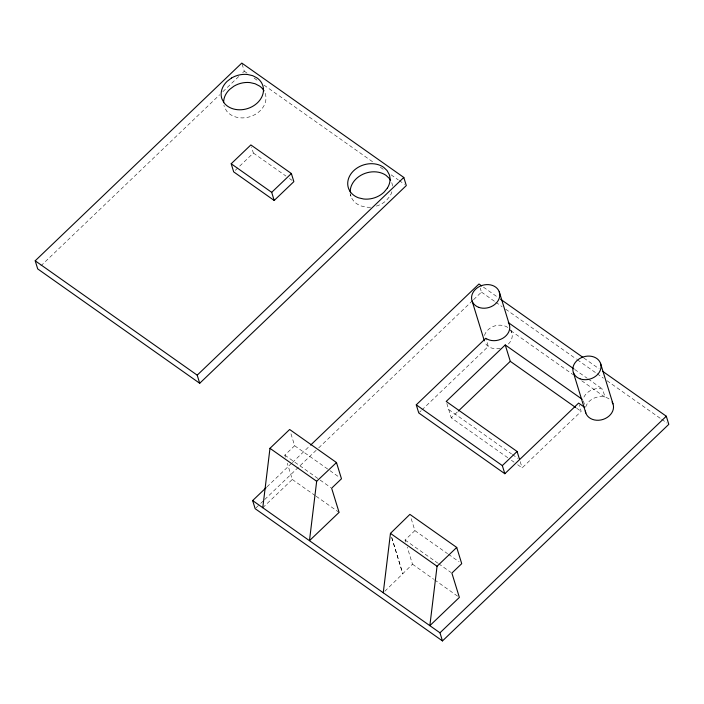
<?xml version="1.0" encoding="UTF-8"?>
<svg xmlns="http://www.w3.org/2000/svg" width="704" height="704" viewBox="0 0 704 704"><rect width="100%" height="100%" fill="white"/><g stroke="black" fill="none" stroke-linecap="round" stroke-linejoin="round"><path stroke-width="0.53" stroke-dasharray="3.52 2.64" d="M40.876 265.866L219.666 94.767M222.842 91.722L238.735 76.516M242.704 72.714L244.297 71.192L241.798 63.078M235.259 170.368L253.361 153.041L251.495 146.96M285.428 457.16L284.803 455.136L294.642 445.72L290.585 432.538M266.948 486.886L291.562 463.329M292.362 462.572L309.83 445.852M255.939 507.918L259.917 504.117M260.709 503.36L263.886 500.324M264.678 499.558L317.882 448.65M318.683 447.885L472.745 300.467M473.537 299.702L481.474 292.107L480.225 288.05M262.777 507.716L292.292 479.468L287.302 463.25M419.549 412.192L421.133 410.687M421.925 409.93L488.312 346.394L485.813 338.281M507.778 457.732L451.255 417.833L457.547 411.805M405.671 542.036L405.046 540.021L414.885 530.605L410.52 516.402M384.833 591.254L412.491 564.203L407.22 547.07M517.642 464.702L522.13 467.87L581.161 411.374L579.251 405.17M581.724 380.758L605.07 397.241L602.571 389.127L600.371 388.617A14.335 11.554 -17.1 0 0 583.572 397.848M292.292 479.468L315.242 495.616M316.122 496.241L339.082 512.38M244.297 71.192L246.981 73.093M254.144 78.144L257.726 80.67M263.991 85.096L374.088 162.818M380.354 167.235L384.824 170.394M391.09 174.821L398.253 179.872M399.15 180.506L404.518 184.298M483.463 287.153L497.798 297.282M583.845 358.019L599.086 368.782M481.474 292.107L494.921 301.594M495.818 302.227L502.093 306.654M505.674 309.188L576.479 359.172M577.377 359.806L596.2 373.094M597.098 373.727L603.372 378.154M606.954 380.688L660.73 418.651M661.628 419.285L667.005 423.078M574.737 369.477L587.312 378.347M588.21 378.981L602.571 389.127M510.796 330.678L572.748 374.422M253.361 153.041L285.938 176.044M289.467 178.526L292.107 180.391M576.673 408.214L581.161 411.374M448.703 409.552L511.509 453.886M512.406 454.52L517.792 458.322M511.368 460.266L514.061 462.167M294.642 445.72L329.102 470.043M329.991 470.668L339.706 477.532M414.885 530.605L447.577 553.678M448.466 554.303L459.07 561.792M284.803 455.136L319.264 479.459M320.153 480.084L330.757 487.573M405.046 540.021L437.738 563.094M438.627 563.719L450.991 572.458M412.491 564.203L433.717 579.242M434.597 579.867L457.6 596.165M510.277 329.736L511.738 332.402A14.335 11.554 -17.1 0 1 506.158 345.831M583.387 400.919L584.637 404.967M511.113 330.37L511.738 332.402M520.221 461.657L522.13 467.87M446.838 403.471L451.255 417.833M350.064 193.354L350.997 196.398M391.732 537.53L402.934 573.936M391.706 537.504L402.653 573.619M585.719 406.974A14.335 11.554 -17.1 0 1 602.862 396.73L606.285 397.514A14.335 11.554 -17.1 0 1 609.242 399.045M500.192 348.383A14.335 11.554 -17.1 0 1 484.563 341.554M484.466 335.491A14.335 11.554 -17.1 0 1 507.989 327.562M265.179 93.306A21.507 17.336 -17.1 0 1 253.185 115.491A21.507 17.336 -17.1 0 1 226.618 111.047L224.426 107.043A21.507 17.336 -17.1 0 1 223.934 105.301M391.899 191.752A21.507 17.336 -17.1 0 1 389.858 196.231L386.558 200.253A21.507 17.336 -17.1 0 1 375.355 206.413M370.577 207.196A21.507 17.336 -17.1 0 1 366.186 207.117L361.046 205.946A21.507 17.336 -17.1 0 1 350.504 194.656M391.75 182.662A21.507 17.336 -17.1 0 1 392.498 186.217"/><path stroke-width="1.06" d="M262.777 507.716L269.975 448.325L289.652 429.493L336.486 462.554L341.475 478.782L331.637 488.198L339.082 512.38L309.47 540.672L316.668 481.281L336.486 462.554M383.258 592.768L390.456 533.377L409.895 514.378L456.729 547.439L461.718 563.666L451.88 573.074L459.369 597.414L429.854 625.662L437.052 566.271L456.729 547.439M35.2 260.797L241.798 63.078L403.814 177.452L406.305 185.566L199.707 383.275L37.699 268.902L35.2 260.797L197.208 375.162L199.707 383.275M231.194 163.759L250.87 144.927L291.368 173.527L293.867 181.632L274.19 200.464L233.684 171.873L231.194 163.759L271.691 192.35L274.19 200.464M271.691 192.35L291.368 173.527M197.208 375.162L403.814 177.452M602.668 371.307L666.301 416.231L668.8 424.345L442.473 640.922L255.147 508.675L252.657 500.57L266.156 487.652M310.622 445.095L478.984 283.994L481.668 285.886M584.707 407.396L578.618 403.102L504.83 473.713L418.757 412.949L416.266 404.844L485.813 338.281A14.335 11.554 -17.1 0 0 502.885 338.21A14.335 11.554 -17.1 0 0 509.238 324.289L499.259 291.834M582.182 399.265L505.243 344.951L446.213 401.438L517.088 451.475L519.587 459.589M458.339 411.048L510.286 361.337L505.243 344.951M504.83 473.713L502.33 465.599L517.088 451.475M442.473 640.922L439.974 632.808L666.301 416.231M500.491 299.174L582.947 357.386M508.297 322.573L573.839 368.843M510.286 361.337L575.775 407.581M416.266 404.844L502.33 465.599M269.975 448.325L316.668 481.281M390.456 533.377L437.052 566.271M252.657 500.57L439.974 632.808M390.606 180.576L389.558 178.666L386.126 175.41A21.507 17.336 -17.1 0 0 362.982 174.222A21.507 17.336 -17.1 0 0 350.196 191.937M600.512 363.317L612.99 403.876M573.346 372.478L585.825 413.037M472.094 300.995L484.246 340.516M612.11 402.054A14.335 11.554 -17.1 0 1 603.258 419.355A14.335 11.554 -17.1 0 1 585.358 411.074M223.626 102.582A21.507 17.336 -17.1 0 1 229.61 89.452L233.948 86.17A21.507 17.336 -17.1 0 1 249.99 82.588L255.121 83.758L259.556 86.055A21.507 17.336 -17.1 0 1 264.018 90.834M387.367 188.118L384.067 192.139A21.507 17.336 -17.1 0 1 363.686 199.012L358.556 197.833A21.507 17.336 -17.1 0 1 351.894 172.63A21.507 17.336 -17.1 0 1 383.636 167.297L387.059 170.553L389.25 174.548A21.507 17.336 -17.1 0 1 387.367 188.118M231.458 78.056L227.119 81.347A21.507 17.336 -17.1 0 0 221.927 98.938L224.118 102.934A21.507 17.336 -17.1 0 0 255.438 104.535A21.507 17.336 -17.1 0 0 257.066 77.942L252.63 75.654L247.491 74.474A21.507 17.336 -17.1 0 0 231.458 78.056M580.052 378.84A14.335 11.554 -17.1 0 0 601.049 366.291A14.335 11.554 -17.1 0 0 579.7 358.556A14.335 11.554 -17.1 0 0 580.052 378.84M478.79 307.358A14.335 11.554 -17.1 0 0 499.787 294.809A14.335 11.554 -17.1 0 0 478.438 287.074A14.335 11.554 -17.1 0 0 478.79 307.358"/></g></svg>
